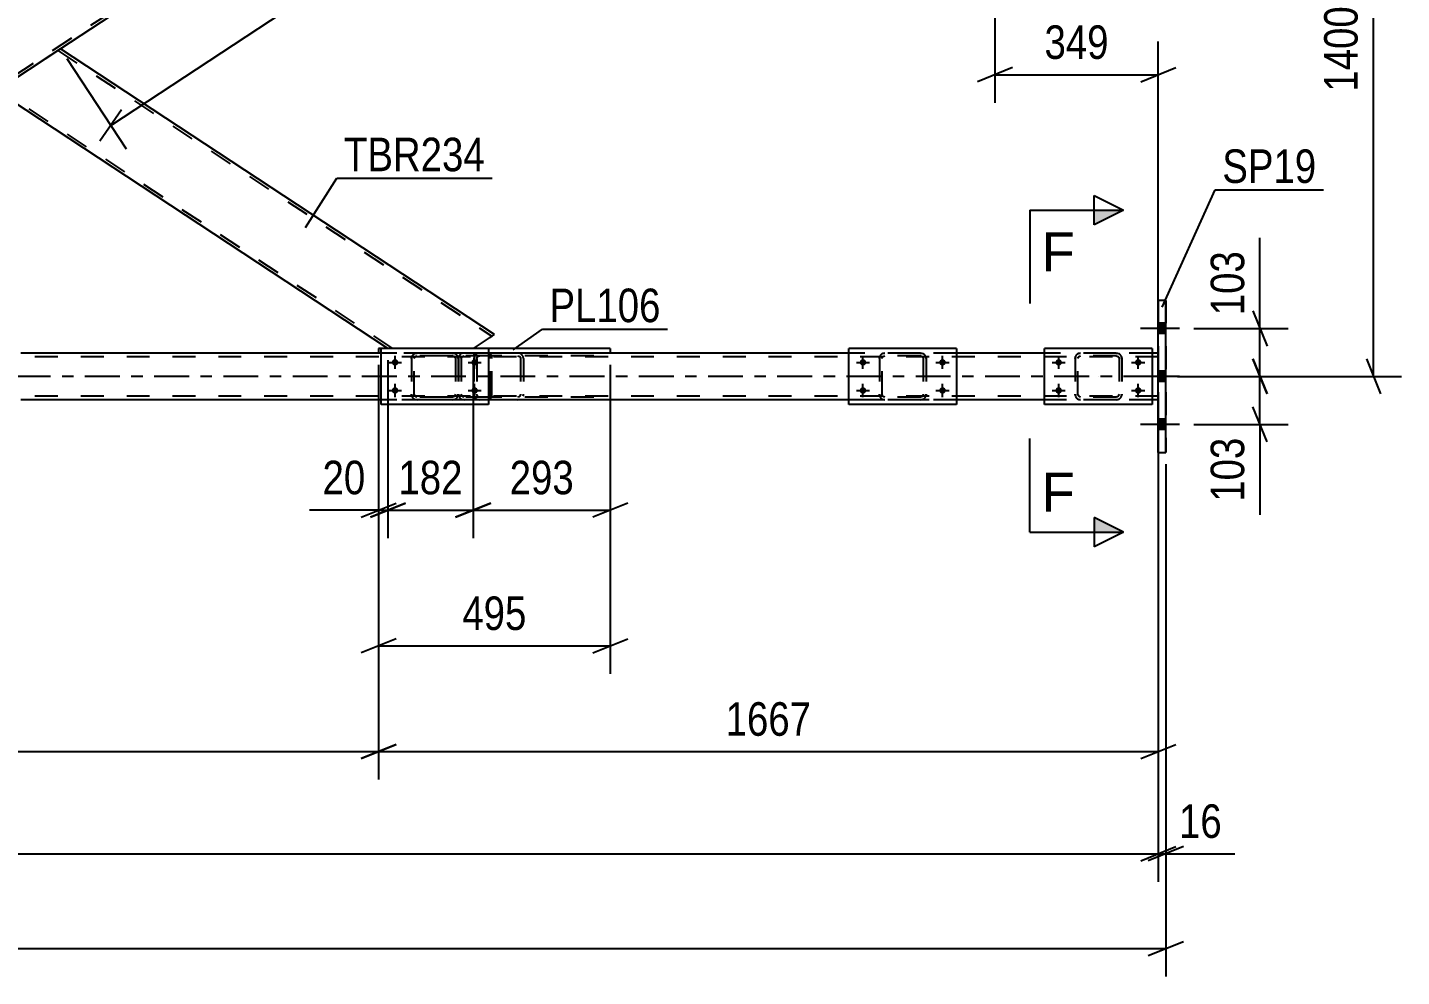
# Model space of a CAD drawing. Header units: millimetres. Extents: x -834 to 355, y -855 to -14.
# Drawn here: x -176.7 to -59.2, y -176.6 to -95.4 of the extents above; entities that cross this region are included whole.
import ezdxf

# ---------------------------------------------------------------- set-up
doc = ezdxf.new("R2010")
doc.units = ezdxf.units.MM
doc.linetypes.add('DXK_LINE_DOT2', pattern=[3.9198, 1.9599, -1.9599])
doc.linetypes.add('DXK_LINE_DOT3', pattern=[5.9187, 2.979, -0.9799, 0.9799, -0.9799])
doc.styles.add('Arial', font='ARIAL.TTF', dxfattribs={"height": 0.2})
doc.styles.add('Arial Narrow', font='ARIALN.TTF', dxfattribs={"height": 0.2})

# ---------------------------------------------------------------- blocks, each defined once
blk = doc.blocks.new('Part-570384938-11861 - 11708')
at = {"color": 2, "linetype": 'Continuous'}
for p, q in [((-97.27, -122.87), (-106.47, -122.87)), ((-106.47, -127.67), (-106.47, -122.87)), ((-97.27, -122.87), (-97.27, -127.67)), ((-97.27, -127.67), (-106.47, -127.67))]:
    blk.add_line(p, q, dxfattribs=at)
blk = doc.blocks.new('Part-570384938-11863 - 11708')
at = {"color": 7, "linetype": 'DXK_LINE_DOT2'}
for p, q in [((-143.58, -123.31), (-143.39, -123.27)), ((-143.39, -123.27), (-143.58, -123.31)), ((-140.35, -123.27), (-143.39, -123.27)), ((-140.35, -123.27), (-140.17, -123.31)), ((-140.17, -123.31), (-140.35, -123.27)), ((-143.87, -123.75), (-143.84, -123.57)), ((-143.84, -123.57), (-143.87, -123.75)), ((-143.87, -123.75), (-143.87, -126.79)), ((-143.63, -123.75), (-143.62, -123.66)), ((-143.63, -126.79), (-143.63, -123.75)), ((-143.62, -123.66), (-143.56, -123.58)), ((-143.56, -123.58), (-143.49, -123.53)), ((-143.49, -123.53), (-143.39, -123.51)), ((-140.35, -123.51), (-143.39, -123.51)), ((-140.35, -123.51), (-140.26, -123.53)), ((-140.26, -123.53), (-140.18, -123.58)), ((-140.18, -123.58), (-140.13, -123.66)), ((-140.13, -123.66), (-140.11, -123.75)), ((-140.11, -123.75), (-140.11, -126.79)), ((-139.91, -123.57), (-139.87, -123.75)), ((-139.87, -123.75), (-139.91, -123.57)), ((-139.87, -123.75), (-139.87, -126.79)), ((-143.84, -126.97), (-143.87, -126.79)), ((-143.87, -126.79), (-143.84, -126.97)), ((-143.62, -126.88), (-143.63, -126.79)), ((-140.11, -126.79), (-140.13, -126.88)), ((-139.87, -126.79), (-139.91, -126.97)), ((-139.91, -126.97), (-139.87, -126.79)), ((-143.56, -126.96), (-143.62, -126.88)), ((-143.39, -127.27), (-143.58, -127.23)), ((-143.58, -127.23), (-143.39, -127.27)), ((-143.49, -127.01), (-143.56, -126.96)), ((-143.39, -127.03), (-143.49, -127.01)), ((-140.35, -127.03), (-143.39, -127.03)), ((-140.35, -127.27), (-143.39, -127.27)), ((-140.26, -127.01), (-140.35, -127.03)), ((-140.17, -127.23), (-140.35, -127.27)), ((-140.35, -127.27), (-140.17, -127.23)), ((-140.18, -126.96), (-140.26, -127.01)), ((-140.13, -126.88), (-140.18, -126.96))]:
    blk.add_line(p, q, dxfattribs=at)
at = {"color": 7, "linetype": 'DXK_LINE_DOT3'}
blk.add_line((-141.87, -125.27), (-141.87, -125.27), dxfattribs=at)
at = {"color": 7, "linetype": 'DXK_LINE_DOT2'}
for centre, start, end in [((-143.39, -123.75), 112.5, 157.5), ((-143.39, -123.75), 112.5, 157.5), ((-140.35, -123.75), 22.5, 67.5), ((-140.35, -123.75), 22.5, 67.5), ((-143.39, -126.79), 202.5, 247.5), ((-143.39, -126.79), 202.5, 247.5), ((-140.35, -126.79), 292.5, 337.5), ((-140.35, -126.79), 292.5, 337.5)]:
    blk.add_arc(centre, 0.48, start, end, dxfattribs=at)
blk = doc.blocks.new('Bolt-570384938-11735 - 11708')
at = {"linetype": 'Continuous'}
for points in [[(-105.27, -123.79, -1), (-105.27, -124.35, -1)], [(-98.47, -123.79, -1), (-98.47, -124.35, -1)], [(-105.27, -126.19, -1), (-105.27, -126.75, -1)], [(-98.47, -126.19, -1), (-98.47, -126.75, -1)]]:
    blk.add_hatch(color=1, dxfattribs=at).paths.add_polyline_path(points)
at = {"color": 1, "linetype": 'Continuous'}
for p, q in [((-105.83, -124.07), (-104.71, -124.07)), ((-105.27, -124.63), (-105.27, -123.51)), ((-99.03, -124.07), (-97.91, -124.07)), ((-98.47, -124.63), (-98.47, -123.51)), ((-105.83, -126.47), (-104.71, -126.47)), ((-105.27, -127.03), (-105.27, -125.91)), ((-99.03, -126.47), (-97.91, -126.47)), ((-98.47, -127.03), (-98.47, -125.91))]:
    blk.add_line(p, q, dxfattribs=at)
blk = doc.blocks.new('Bolt-570384938-11737 - 11708')
at = {"linetype": 'Continuous'}
for points in [[(-145.27, -123.79, -1), (-145.27, -124.35, -1)], [(-138.47, -123.79, -1), (-138.47, -124.35, -1)], [(-145.27, -126.19, -1), (-145.27, -126.75, -1)], [(-138.47, -126.19, -1), (-138.47, -126.75, -1)]]:
    blk.add_hatch(color=1, dxfattribs=at).paths.add_polyline_path(points)
at = {"color": 1, "linetype": 'Continuous'}
for p, q in [((-145.83, -124.07), (-144.71, -124.07)), ((-145.27, -124.63), (-145.27, -123.51)), ((-139.03, -124.07), (-137.91, -124.07)), ((-138.47, -124.63), (-138.47, -123.51)), ((-145.83, -126.47), (-144.71, -126.47)), ((-145.27, -127.03), (-145.27, -125.91)), ((-139.03, -126.47), (-137.91, -126.47)), ((-138.47, -127.03), (-138.47, -125.91))]:
    blk.add_line(p, q, dxfattribs=at)
blk = doc.blocks.new('Part-570384938-11860 - 11708')
at = {"color": 7, "linetype": 'DXK_LINE_DOT2'}
for p, q in [((-103.58, -123.31), (-103.39, -123.27)), ((-103.39, -123.27), (-103.58, -123.31)), ((-100.35, -123.27), (-103.39, -123.27)), ((-100.35, -123.27), (-100.17, -123.31)), ((-100.17, -123.31), (-100.35, -123.27)), ((-103.87, -123.75), (-103.84, -123.57)), ((-103.84, -123.57), (-103.87, -123.75)), ((-103.87, -123.75), (-103.87, -126.79)), ((-103.63, -123.75), (-103.62, -123.66)), ((-103.63, -126.79), (-103.63, -123.75)), ((-103.62, -123.66), (-103.56, -123.58)), ((-103.56, -123.58), (-103.49, -123.53)), ((-103.49, -123.53), (-103.39, -123.51)), ((-100.35, -123.51), (-103.39, -123.51)), ((-100.35, -123.51), (-100.26, -123.53)), ((-100.26, -123.53), (-100.18, -123.58)), ((-100.18, -123.58), (-100.13, -123.66)), ((-100.13, -123.66), (-100.11, -123.75)), ((-100.11, -123.75), (-100.11, -126.79)), ((-99.91, -123.57), (-99.87, -123.75)), ((-99.87, -123.75), (-99.91, -123.57)), ((-99.87, -123.75), (-99.87, -126.79)), ((-103.84, -126.97), (-103.87, -126.79)), ((-103.87, -126.79), (-103.84, -126.97)), ((-103.62, -126.88), (-103.63, -126.79)), ((-100.11, -126.79), (-100.13, -126.88)), ((-99.87, -126.79), (-99.91, -126.97)), ((-99.91, -126.97), (-99.87, -126.79)), ((-103.56, -126.96), (-103.62, -126.88)), ((-103.39, -127.27), (-103.58, -127.23)), ((-103.58, -127.23), (-103.39, -127.27)), ((-103.49, -127.01), (-103.56, -126.96)), ((-103.39, -127.03), (-103.49, -127.01)), ((-100.35, -127.03), (-103.39, -127.03)), ((-100.35, -127.27), (-103.39, -127.27)), ((-100.26, -127.01), (-100.35, -127.03)), ((-100.17, -127.23), (-100.35, -127.27)), ((-100.35, -127.27), (-100.17, -127.23)), ((-100.18, -126.96), (-100.26, -127.01)), ((-100.13, -126.88), (-100.18, -126.96))]:
    blk.add_line(p, q, dxfattribs=at)
at = {"color": 7, "linetype": 'DXK_LINE_DOT3'}
blk.add_line((-101.87, -125.27), (-101.87, -125.27), dxfattribs=at)
at = {"color": 7, "linetype": 'DXK_LINE_DOT2'}
for centre, start, end in [((-103.39, -123.75), 112.5, 157.5), ((-103.39, -123.75), 112.5, 157.5), ((-100.35, -123.75), 22.5, 67.5), ((-100.35, -123.75), 22.5, 67.5), ((-103.39, -126.79), 202.5, 247.5), ((-103.39, -126.79), 202.5, 247.5), ((-100.35, -126.79), 292.5, 337.5), ((-100.35, -126.79), 292.5, 337.5)]:
    blk.add_arc(centre, 0.48, start, end, dxfattribs=at)
blk = doc.blocks.new('Part-570384938-11864 - 11708')
at = {"color": 2, "linetype": 'Continuous'}
for p, q in [((-137.27, -122.87), (-146.47, -122.87)), ((-146.47, -127.67), (-146.47, -122.87)), ((-137.27, -122.87), (-137.27, -127.67)), ((-137.27, -127.67), (-146.47, -127.67))]:
    blk.add_line(p, q, dxfattribs=at)
blk = doc.blocks.new('Part-570384938-11885 - 11708')
at = {"color": 2, "linetype": 'Continuous'}
for p, q in [((-80.02, -131.77), (-80.02, -118.77)), ((-79.38, -118.77), (-80.02, -118.77)), ((-79.38, -131.77), (-79.38, -118.77)), ((-80.02, -131.77), (-79.38, -131.77))]:
    blk.add_line(p, q, dxfattribs=at)
at = {"color": 7, "linetype": 'DXK_LINE_DOT2'}
for p, q in [((-80.02, -118.77), (-80.02, -131.77)), ((-79.38, -118.77), (-79.38, -131.77))]:
    blk.add_line(p, q, dxfattribs=at)
blk = doc.blocks.new('Part-570384938-11950 - 11708')
at = {"color": 7, "linetype": 'DXK_LINE_DOT2'}
for p, q in [((-138.03, -123.27), (-138.23, -123.31)), ((-128.29, -123.27), (-138.03, -123.27)), ((-134.6, -123.31), (-134.79, -123.27)), ((-138.51, -123.61), (-138.54, -123.75)), ((-138.54, -123.75), (-138.54, -126.79)), ((-138.5, -123.57), (-138.51, -123.61)), ((-138.29, -123.75), (-138.27, -123.66)), ((-138.29, -123.75), (-138.29, -126.79)), ((-138.27, -123.66), (-138.21, -123.58)), ((-138.21, -123.58), (-138.13, -123.53)), ((-138.13, -123.53), (-138.03, -123.51)), ((-128.29, -123.51), (-138.03, -123.51)), ((-134.79, -123.51), (-134.7, -123.53)), ((-134.7, -123.53), (-134.61, -123.58)), ((-134.61, -123.58), (-134.56, -123.66)), ((-134.56, -123.66), (-134.54, -123.75)), ((-134.54, -123.75), (-134.54, -126.79)), ((-134.31, -123.61), (-134.32, -123.57)), ((-134.28, -123.75), (-134.31, -123.61)), ((-134.28, -123.75), (-134.28, -126.79)), ((-138.54, -126.79), (-138.53, -126.86)), ((-138.53, -126.86), (-138.5, -126.97)), ((-138.27, -126.88), (-138.29, -126.79)), ((-134.54, -126.79), (-134.56, -126.88)), ((-134.32, -126.97), (-134.3, -126.86)), ((-134.3, -126.86), (-134.28, -126.79)), ((-138.21, -126.96), (-138.27, -126.88)), ((-138.23, -127.23), (-138.03, -127.27)), ((-138.13, -127.01), (-138.21, -126.96)), ((-138.03, -127.03), (-138.13, -127.01)), ((-128.29, -127.03), (-138.03, -127.03)), ((-128.29, -127.27), (-138.03, -127.27)), ((-134.7, -127.01), (-134.79, -127.03)), ((-134.79, -127.27), (-134.6, -127.23)), ((-134.61, -126.96), (-134.7, -127.01)), ((-134.56, -126.88), (-134.61, -126.96))]:
    blk.add_line(p, q, dxfattribs=at)
for centre, start, end in [((-138.05, -123.77), 110.7583, 155.68), ((-134.78, -123.77), 24.32, 69.2417), ((-138.05, -126.77), 204.32, 249.2417)]:
    blk.add_arc(centre, 0.496, start, end, dxfattribs=at)
blk = doc.blocks.new('Part-570384938-12098 - 11708')
at = {"color": 2, "linetype": 'Continuous'}
for p, q in [((-146.68, -122.87), (-146.68, -123.27)), ((-146.47, -122.87), (-146.68, -122.87)), ((-146.47, -123.27), (-146.68, -123.27)), ((-126.87, -122.87), (-137.27, -122.87)), ((-126.87, -123.27), (-137.27, -123.27)), ((-126.87, -122.87), (-126.87, -123.27))]:
    blk.add_line(p, q, dxfattribs=at)
at = {"color": 7, "linetype": 'DXK_LINE_DOT2'}
for p, q in [((-137.27, -122.87), (-146.47, -122.87)), ((-137.27, -123.27), (-146.47, -123.27))]:
    blk.add_line(p, q, dxfattribs=at)
blk = doc.blocks.new('Part-570384938-12112 - 11708')
at = {"color": 2, "linetype": 'Continuous'}
for p, q in [((-146.68, -123.27), (-177.27, -123.27)), ((-106.47, -123.27), (-126.87, -123.27)), ((-89.74, -123.27), (-97.27, -123.27)), ((-80.02, -123.27), (-80.54, -123.27)), ((-146.47, -127.27), (-177.27, -127.27)), ((-106.47, -127.27), (-137.27, -127.27)), ((-89.74, -127.27), (-97.27, -127.27)), ((-80.02, -127.27), (-80.54, -127.27))]:
    blk.add_line(p, q, dxfattribs=at)
at = {"color": 7, "linetype": 'DXK_LINE_DOT2'}
for p, q in [((-126.87, -123.27), (-146.68, -123.27)), ((-97.27, -123.27), (-106.47, -123.27)), ((-80.54, -123.27), (-89.74, -123.27)), ((-80.02, -123.27), (-80.02, -127.27)), ((-80.02, -123.59), (-754.47, -123.59)), ((-80.02, -126.95), (-754.47, -126.95)), ((-80.02, -127.27), (-746.47, -127.27)), ((-137.27, -127.27), (-146.47, -127.27)), ((-97.27, -127.27), (-106.47, -127.27)), ((-80.54, -127.27), (-89.74, -127.27))]:
    blk.add_line(p, q, dxfattribs=at)
at = {"color": 7, "linetype": 'DXK_LINE_DOT3'}
blk.add_line((-80.02, -125.27), (-754.47, -125.27), dxfattribs=at)
blk = doc.blocks.new('Bolt-570384938-12174 - 11708')
at = {"linetype": 'Continuous'}
for points in [[(-80.02, -120.73), (-80.02, -121.61), (-79.38, -121.61), (-79.38, -120.73)], [(-80.02, -120.73), (-80.02, -121.61), (-79.38, -121.61), (-79.38, -120.73)], [(-80.02, -120.73), (-80.02, -121.61), (-79.38, -121.61), (-79.38, -120.73)], [(-80.02, -124.83), (-80.02, -125.71), (-79.38, -125.71), (-79.38, -124.83)], [(-80.02, -124.83), (-80.02, -125.71), (-79.38, -125.71), (-79.38, -124.83)], [(-80.02, -128.93), (-80.02, -129.81), (-79.38, -129.81), (-79.38, -128.93)], [(-80.02, -128.93), (-80.02, -129.81), (-79.38, -129.81), (-79.38, -128.93)], [(-80.02, -128.93), (-80.02, -129.81), (-79.38, -129.81), (-79.38, -128.93)]]:
    blk.add_hatch(color=1, dxfattribs=at).paths.add_polyline_path(points)
at = {"color": 1, "linetype": 'Continuous'}
for p, q in [((-79.38, -120.73), (-80.02, -120.73)), ((-79.38, -120.73), (-80.02, -120.73)), ((-79.38, -120.73), (-80.02, -120.73)), ((-78.22, -121.17), (-81.54, -121.17)), ((-78.22, -121.17), (-81.54, -121.17)), ((-78.22, -121.17), (-81.54, -121.17)), ((-79.38, -121.61), (-80.02, -121.61)), ((-79.38, -121.61), (-80.02, -121.61)), ((-79.38, -121.61), (-80.02, -121.61)), ((-78.22, -125.27), (-81.54, -125.27)), ((-78.22, -125.27), (-81.54, -125.27)), ((-79.38, -124.83), (-80.02, -124.83)), ((-79.38, -124.83), (-80.02, -124.83)), ((-79.38, -125.71), (-80.02, -125.71)), ((-79.38, -125.71), (-80.02, -125.71)), ((-79.38, -128.93), (-80.02, -128.93)), ((-79.38, -128.93), (-80.02, -128.93)), ((-79.38, -128.93), (-80.02, -128.93)), ((-78.22, -129.37), (-81.54, -129.37)), ((-78.22, -129.37), (-81.54, -129.37)), ((-78.22, -129.37), (-81.54, -129.37)), ((-79.38, -129.81), (-80.02, -129.81)), ((-79.38, -129.81), (-80.02, -129.81)), ((-79.38, -129.81), (-80.02, -129.81))]:
    blk.add_line(p, q, dxfattribs=at)
blk = doc.blocks.new('Part-570384938-12193 - 11708')
at = {"color": 7, "linetype": 'DXK_LINE_DOT2'}
for p, q in [((-146.97, -72.67), (-223.28, -122.87)), ((-136.92, -72.67), (-213.24, -122.87)), ((-136.49, -72.67), (-147.4, -72.67)), ((-179.34, -93.68), (-184.8, -97.27)), ((-173.88, -97.27), (-179.34, -100.86)), ((-221.91, -121.68), (-223.72, -122.87)), ((-212.8, -122.87), (-223.72, -122.87))]:
    blk.add_line(p, q, dxfattribs=at)
at = {"color": 2, "linetype": 'Continuous'}
for p, q in [((-147.4, -72.67), (-179.34, -93.68)), ((-136.49, -72.67), (-173.88, -97.27)), ((-184.8, -97.27), (-221.91, -121.68)), ((-179.34, -100.86), (-212.8, -122.87))]:
    blk.add_line(p, q, dxfattribs=at)
blk = doc.blocks.new('Part-570384938-12208 - 11708')
at = {"color": 2, "linetype": 'Continuous'}
for p, q in [((-173.88, -97.27), (-179.34, -100.86)), ((-136.78, -121.68), (-173.88, -97.27)), ((-145.88, -122.87), (-179.34, -100.86)), ((-136.81, -121.7), (-138.59, -122.87)), ((-136.78, -121.68), (-136.81, -121.7))]:
    blk.add_line(p, q, dxfattribs=at)
at = {"color": 7, "linetype": 'DXK_LINE_DOT2'}
for p, q in [((-174.1, -97.41), (-136.99, -121.82)), ((-179.12, -100.72), (-179.11, -100.71)), ((-145.45, -122.87), (-179.12, -100.72)), ((-136.99, -121.82), (-137.21, -121.97)), ((-136.78, -121.68), (-136.78, -121.68)), ((-138.59, -122.87), (-145.88, -122.87))]:
    blk.add_line(p, q, dxfattribs=at)
blk = doc.blocks.new('Part-570384938-12242 - 11708')
at = {"color": 7, "linetype": 'DXK_LINE_DOT2'}
for p, q in [((-137.26, -123.27), (-144.93, -123.27)), ((-139.36, -123.27), (-139.55, -123.31)), ((-138.54, -123.27), (-138.54, -123.51)), ((-137.16, -123.31), (-137.26, -123.27)), ((-137.07, -123.41), (-137.16, -123.31)), ((-137.26, -123.51), (-144.93, -123.51)), ((-139.83, -123.61), (-139.86, -123.75)), ((-139.86, -123.75), (-139.86, -126.79)), ((-139.82, -123.57), (-139.83, -123.61)), ((-139.61, -123.75), (-139.59, -123.66)), ((-139.61, -123.75), (-139.61, -126.79)), ((-139.59, -123.66), (-139.53, -123.58)), ((-139.53, -123.58), (-139.45, -123.53)), ((-139.45, -123.53), (-139.36, -123.51)), ((-137.26, -123.51), (-137.21, -123.53)), ((-137.21, -123.53), (-137.17, -123.58)), ((-137.17, -123.58), (-137.14, -123.66)), ((-137.14, -123.66), (-137.13, -123.75)), ((-137.13, -126.79), (-137.13, -123.75)), ((-137.01, -123.57), (-137.07, -123.41)), ((-136.99, -123.75), (-137.01, -123.57)), ((-136.99, -126.79), (-136.99, -123.75)), ((-139.86, -126.79), (-139.84, -126.86)), ((-139.84, -126.86), (-139.82, -126.97)), ((-139.59, -126.88), (-139.61, -126.79)), ((-137.13, -126.79), (-137.14, -126.88)), ((-137.01, -126.97), (-136.99, -126.79)), ((-137.26, -127.03), (-144.93, -127.03)), ((-137.26, -127.27), (-144.93, -127.27)), ((-139.53, -126.96), (-139.59, -126.88)), ((-139.55, -127.23), (-139.36, -127.27)), ((-139.45, -127.01), (-139.53, -126.96)), ((-139.36, -127.03), (-139.45, -127.01)), ((-138.54, -127.27), (-138.54, -127.03)), ((-137.21, -127.01), (-137.26, -127.03)), ((-137.26, -127.27), (-137.16, -127.23)), ((-137.17, -126.96), (-137.21, -127.01)), ((-137.14, -126.88), (-137.17, -126.96)), ((-137.16, -127.23), (-137.07, -127.13)), ((-137.07, -127.13), (-137.01, -126.97))]:
    blk.add_line(p, q, dxfattribs=at)
for centre, start, end in [((-139.37, -123.76), 111.1941, 156.1506), ((-139.37, -126.77), 203.8494, 248.8059)]:
    blk.add_arc(centre, 0.492, start, end, dxfattribs=at)
blk = doc.blocks.new('Part-570384938-12281 - 11708')
at = {"color": 7, "linetype": 'DXK_LINE_DOT2'}
for p, q in [((-86.84, -123.31), (-86.66, -123.27)), ((-86.66, -123.27), (-86.84, -123.31)), ((-83.62, -123.27), (-86.66, -123.27)), ((-83.62, -123.27), (-83.44, -123.31)), ((-83.44, -123.31), (-83.62, -123.27)), ((-87.14, -123.75), (-87.1, -123.57)), ((-87.1, -123.57), (-87.14, -123.75)), ((-87.14, -123.75), (-87.14, -126.79)), ((-86.9, -123.75), (-86.88, -123.66)), ((-86.9, -126.79), (-86.9, -123.75)), ((-86.88, -123.66), (-86.83, -123.58)), ((-86.83, -123.58), (-86.75, -123.53)), ((-86.75, -123.53), (-86.66, -123.51)), ((-83.62, -123.51), (-86.66, -123.51)), ((-83.62, -123.51), (-83.53, -123.53)), ((-83.53, -123.53), (-83.45, -123.58)), ((-83.45, -123.58), (-83.4, -123.66)), ((-83.4, -123.66), (-83.38, -123.75)), ((-83.38, -123.75), (-83.38, -126.79)), ((-83.18, -123.57), (-83.14, -123.75)), ((-83.14, -123.75), (-83.18, -123.57)), ((-83.14, -123.75), (-83.14, -126.79)), ((-87.1, -126.97), (-87.14, -126.79)), ((-87.14, -126.79), (-87.1, -126.97)), ((-86.88, -126.88), (-86.9, -126.79)), ((-83.38, -126.79), (-83.4, -126.88)), ((-83.14, -126.79), (-83.18, -126.97)), ((-83.18, -126.97), (-83.14, -126.79)), ((-86.83, -126.96), (-86.88, -126.88)), ((-86.66, -127.27), (-86.84, -127.23)), ((-86.84, -127.23), (-86.66, -127.27)), ((-86.75, -127.01), (-86.83, -126.96)), ((-86.66, -127.03), (-86.75, -127.01)), ((-83.62, -127.03), (-86.66, -127.03)), ((-83.62, -127.27), (-86.66, -127.27)), ((-83.53, -127.01), (-83.62, -127.03)), ((-83.44, -127.23), (-83.62, -127.27)), ((-83.62, -127.27), (-83.44, -127.23)), ((-83.45, -126.96), (-83.53, -127.01)), ((-83.4, -126.88), (-83.45, -126.96))]:
    blk.add_line(p, q, dxfattribs=at)
at = {"color": 7, "linetype": 'DXK_LINE_DOT3'}
blk.add_line((-85.14, -125.27), (-85.14, -125.27), dxfattribs=at)
at = {"color": 7, "linetype": 'DXK_LINE_DOT2'}
for centre, start, end in [((-86.66, -123.75), 112.5, 157.5), ((-86.66, -123.75), 112.5, 157.5), ((-83.62, -123.75), 22.5, 67.5), ((-83.62, -123.75), 22.5, 67.5), ((-86.66, -126.79), 202.5, 247.5), ((-86.66, -126.79), 202.5, 247.5), ((-83.62, -126.79), 292.5, 337.5), ((-83.62, -126.79), 292.5, 337.5)]:
    blk.add_arc(centre, 0.48, start, end, dxfattribs=at)
blk = doc.blocks.new('Part-570384938-12282 - 11708')
at = {"color": 2, "linetype": 'Continuous'}
for p, q in [((-80.54, -122.87), (-89.74, -122.87)), ((-89.74, -127.67), (-89.74, -122.87)), ((-80.54, -122.87), (-80.54, -127.67)), ((-80.54, -127.67), (-89.74, -127.67))]:
    blk.add_line(p, q, dxfattribs=at)
blk = doc.blocks.new('Bolt-570384938-12283 - 11708')
at = {"linetype": 'Continuous'}
for points in [[(-88.54, -123.79, -1), (-88.54, -124.35, -1)], [(-81.74, -123.79, -1), (-81.74, -124.35, -1)], [(-88.54, -126.19, -1), (-88.54, -126.75, -1)], [(-81.74, -126.19, -1), (-81.74, -126.75, -1)]]:
    blk.add_hatch(color=1, dxfattribs=at).paths.add_polyline_path(points)
at = {"color": 1, "linetype": 'Continuous'}
for p, q in [((-89.1, -124.07), (-87.98, -124.07)), ((-88.54, -124.63), (-88.54, -123.51)), ((-82.3, -124.07), (-81.18, -124.07)), ((-81.74, -124.63), (-81.74, -123.51)), ((-89.1, -126.47), (-87.98, -126.47)), ((-88.54, -127.03), (-88.54, -125.91)), ((-82.3, -126.47), (-81.18, -126.47)), ((-81.74, -127.03), (-81.74, -125.91))]:
    blk.add_line(p, q, dxfattribs=at)
blk = doc.blocks.new('StraightDimension-570384938-12586 - 11708')
at = {"color": 7, "linetype": 'Continuous'}
for p, q in [((-80.02, -132.77), (-80.02, -168.46)), ((-81.52, -166.66), (-78.52, -165.46)), ((-793.9, -166.06), (-80.02, -166.06))]:
    blk.add_line(p, q, dxfattribs=at)
blk = doc.blocks.new('StraightDimension-570384938-12935 - 11708')
at = {"color": 7, "linetype": 'Continuous'}
for p, q in [((-71.93, -123.77), (-70.73, -126.77)), ((-78.38, -125.27), (-68.93, -125.27)), ((-71.33, -129.37), (-71.33, -125.27)), ((-70.73, -130.87), (-71.93, -127.87)), ((-76.98, -129.37), (-68.93, -129.37)), ((-71.33, -129.37), (-71.33, -137.1)), ((-71.33, -129.37), (-71.33, -137.1))]:
    blk.add_line(p, q, dxfattribs=at)
at = {"color": 0}
blk.add_wipeout([(-72.08, -129.89), (-76.28, -129.89), (-76.28, -136.58), (-72.08, -136.58)], dxfattribs=at)
at = {"color": 3, "style": 'Arial Narrow'}
blk.add_text('103', height=2.863, rotation=90.0002, dxfattribs=at).set_placement((-72.68, -135.98))
blk = doc.blocks.new('StraightDimension-570384938-12329 - 11708')
at = {"color": 7, "linetype": 'Continuous'}
for p, q in [((-135.94, -73.51), (-130.86, -81.23)), ((-133.1, -80.55), (-131.25, -77.89)), ((-169.58, -103.82), (-132.18, -79.22)), ((-173.33, -98.11), (-168.26, -105.82)), ((-168.65, -102.49), (-170.5, -105.15))]:
    blk.add_line(p, q, dxfattribs=at)
at = {"color": 0}
blk.add_wipeout([(-147.73, -88.55), (-150.04, -85.05), (-157.15, -89.72), (-154.84, -93.23)], dxfattribs=at)
at = {"color": 3, "style": 'Arial Narrow'}
blk.add_text('1119', height=2.863, rotation=33.3347, dxfattribs=at).set_placement((-154.67, -92.4))
blk = doc.blocks.new('StraightDimension-570384938-34685 - 11708')
at = {"color": 7, "linetype": 'Continuous'}
for p, q in [((-145.88, -123.87), (-145.88, -139.09)), ((-138.59, -123.87), (-138.59, -139.09)), ((-147.38, -137.29), (-144.38, -136.09)), ((-137.09, -136.09), (-140.09, -137.29)), ((-145.88, -136.69), (-138.59, -136.69))]:
    blk.add_line(p, q, dxfattribs=at)
at = {"color": 0}
blk.add_wipeout([(-138.89, -135.94), (-138.89, -131.74), (-145.58, -131.74), (-145.58, -135.94)], dxfattribs=at)
at = {"color": 3, "style": 'Arial Narrow'}
blk.add_text('182', height=2.863, dxfattribs=at).set_placement((-144.98, -135.34))
blk = doc.blocks.new('StraightDimension-570384938-34684 - 11708')
at = {"color": 7, "linetype": 'Continuous'}
for p, q in [((-138.59, -123.87), (-138.59, -139.09)), ((-126.87, -124.27), (-126.87, -139.09)), ((-140.09, -137.29), (-137.09, -136.09)), ((-125.37, -136.09), (-128.37, -137.29)), ((-138.59, -136.69), (-126.87, -136.69))]:
    blk.add_line(p, q, dxfattribs=at)
at = {"color": 0}
blk.add_wipeout([(-129.38, -135.94), (-129.38, -131.74), (-136.07, -131.74), (-136.07, -135.94)], dxfattribs=at)
at = {"color": 3, "style": 'Arial Narrow'}
blk.add_text('293', height=2.863, dxfattribs=at).set_placement((-135.47, -135.34))
blk = doc.blocks.new('StraightDimension-570384938-12671 - 11708')
at = {"color": 7, "linetype": 'Continuous'}
for p, q in [((-146.68, -124.27), (-146.68, -159.73)), ((-80.02, -128.27), (-80.02, -159.73)), ((-145.18, -156.73), (-148.18, -157.93)), ((-146.68, -157.33), (-80.02, -157.33)), ((-81.52, -157.93), (-78.52, -156.73))]:
    blk.add_line(p, q, dxfattribs=at)
at = {"color": 0}
blk.add_wipeout([(-109.09, -156.58), (-109.09, -152.38), (-117.61, -152.38), (-117.61, -156.58)], dxfattribs=at)
at = {"color": 3, "style": 'Arial Narrow'}
blk.add_text('1667', height=2.863, dxfattribs=at).set_placement((-117.01, -155.98))
blk = doc.blocks.new('StraightDimension-570384938-12491 - 11708')
at = {"color": 7, "linetype": 'Continuous'}
for p, q in [((-93.99, -73.27), (-93.99, -101.88)), ((-80.02, -122.27), (-80.02, -96.63)), ((-92.49, -98.88), (-95.49, -100.08)), ((-93.99, -99.48), (-80.02, -99.48)), ((-81.52, -100.08), (-78.52, -98.88))]:
    blk.add_line(p, q, dxfattribs=at)
at = {"color": 0}
blk.add_wipeout([(-83.66, -98.73), (-83.66, -94.53), (-90.35, -94.53), (-90.35, -98.73)], dxfattribs=at)
at = {"color": 3, "style": 'Arial Narrow'}
blk.add_text('349', height=2.863, dxfattribs=at).set_placement((-89.75, -98.13))
blk = doc.blocks.new('StraightDimension-570384938-12596 - 11708')
at = {"color": 7, "linetype": 'Continuous'}
for p, q in [((-80.02, -132.77), (-80.02, -168.46)), ((-79.38, -132.77), (-79.38, -168.46)), ((-81.52, -166.66), (-78.52, -165.46)), ((-77.88, -165.46), (-80.88, -166.66)), ((-80.02, -166.06), (-79.38, -166.06)), ((-79.38, -166.06), (-73.47, -166.06)), ((-79.38, -166.06), (-73.47, -166.06))]:
    blk.add_line(p, q, dxfattribs=at)
at = {"color": 0}
blk.add_wipeout([(-73.99, -165.31), (-73.99, -161.11), (-78.85, -161.11), (-78.85, -165.31)], dxfattribs=at)
at = {"color": 3, "style": 'Arial Narrow'}
blk.add_text('16', height=2.863, dxfattribs=at).set_placement((-78.25, -164.71))
blk = doc.blocks.new('StraightDimension-570384938-12655 - 11708')
at = {"color": 7, "linetype": 'Continuous'}
for p, q in [((-61.03, -70.77), (-62.23, -67.77)), ((-92.19, -69.27), (-59.23, -69.27)), ((-61.63, -125.27), (-61.63, -69.27)), ((-62.23, -123.77), (-61.03, -126.77)), ((-78.38, -125.27), (-59.23, -125.27))]:
    blk.add_line(p, q, dxfattribs=at)
at = {"color": 0}
blk.add_wipeout([(-62.38, -93.01), (-66.58, -93.01), (-66.58, -101.53), (-62.38, -101.53)], dxfattribs=at)
at = {"color": 3, "style": 'Arial Narrow'}
blk.add_text('1400', height=2.863, rotation=90.0002, dxfattribs=at).set_placement((-62.98, -100.93))
blk = doc.blocks.new('StraightDimension-570384938-12660 - 11708')
at = {"color": 7, "linetype": 'Continuous'}
for p, q in [((-79.38, -132.77), (-79.38, -176.56)), ((-80.88, -174.76), (-77.88, -173.56)), ((-794.54, -174.16), (-79.38, -174.16))]:
    blk.add_line(p, q, dxfattribs=at)
blk = doc.blocks.new('StraightDimension-570384938-12679 - 11708')
at = {"color": 7, "linetype": 'Continuous'}
for p, q in [((-146.68, -124.27), (-146.68, -159.73)), ((-316.95, -157.33), (-146.68, -157.33)), ((-148.18, -157.93), (-145.18, -156.73))]:
    blk.add_line(p, q, dxfattribs=at)
blk = doc.blocks.new('StraightDimension-570384938-12927 - 11708')
at = {"color": 7, "linetype": 'Continuous'}
for p, q in [((-71.33, -121.17), (-71.33, -113.43)), ((-71.33, -121.17), (-71.33, -113.43)), ((-71.93, -119.67), (-70.73, -122.67)), ((-76.98, -121.17), (-68.93, -121.17)), ((-71.33, -125.27), (-71.33, -121.17)), ((-70.73, -126.77), (-71.93, -123.77)), ((-78.38, -125.27), (-68.93, -125.27))]:
    blk.add_line(p, q, dxfattribs=at)
at = {"color": 0}
blk.add_wipeout([(-72.08, -113.96), (-76.28, -113.96), (-76.28, -120.64), (-72.08, -120.64)], dxfattribs=at)
at = {"color": 3, "style": 'Arial Narrow'}
blk.add_text('103', height=2.863, rotation=90.0002, dxfattribs=at).set_placement((-72.68, -120.04))
blk = doc.blocks.new('StraightDimension-570384938-34686 - 11708')
at = {"color": 7, "linetype": 'Continuous'}
for p, q in [((-146.68, -124.27), (-146.68, -139.09)), ((-145.88, -123.87), (-145.88, -139.09)), ((-148.18, -137.29), (-145.18, -136.09)), ((-144.38, -136.09), (-147.38, -137.29)), ((-146.68, -136.69), (-152.59, -136.69)), ((-146.68, -136.69), (-152.59, -136.69)), ((-146.68, -136.69), (-145.88, -136.69))]:
    blk.add_line(p, q, dxfattribs=at)
at = {"color": 0}
blk.add_wipeout([(-147.21, -135.94), (-147.21, -131.74), (-152.07, -131.74), (-152.07, -135.94)], dxfattribs=at)
at = {"color": 3, "style": 'Arial Narrow'}
blk.add_text('20', height=2.863, dxfattribs=at).set_placement((-151.47, -135.34))
blk = doc.blocks.new('StraightDimension-570384938-34673 - 11708')
at = {"color": 7, "linetype": 'Continuous'}
for p, q in [((-146.68, -124.27), (-146.68, -150.69)), ((-126.87, -124.27), (-126.87, -150.69)), ((-145.18, -147.69), (-148.18, -148.89)), ((-128.37, -148.89), (-125.37, -147.69)), ((-146.68, -148.29), (-126.87, -148.29))]:
    blk.add_line(p, q, dxfattribs=at)
at = {"color": 0}
blk.add_wipeout([(-133.43, -147.54), (-133.43, -143.34), (-140.12, -143.34), (-140.12, -147.54)], dxfattribs=at)
at = {"color": 3, "style": 'Arial Narrow'}
blk.add_text('495', height=2.863, dxfattribs=at).set_placement((-139.52, -146.94))
blk = doc.blocks.new('Mark-570384938-11881 - 11708')
at = {"color": 30, "linetype": 'Continuous'}
for p, q in [((-79.69, -119.35), (-75.15, -109.33)), ((-75.15, -109.33), (-65.91, -109.33))]:
    blk.add_line(p, q, dxfattribs=at)
at = {"color": 0}
blk.add_wipeout([(-66.51, -108.73), (-66.51, -105.73), (-74.55, -105.73), (-74.55, -108.73)], dxfattribs=at)
blk.add_wipeout([(-66.51, -108.73), (-66.51, -105.73), (-74.55, -105.73), (-74.55, -108.73)], dxfattribs=at)
at = {"color": 3, "style": 'Arial Narrow'}
blk.add_text('SP19', height=2.863, dxfattribs=at).set_placement((-74.55, -108.73))
blk = doc.blocks.new('Mark-570384938-35145 - 11708')
at = {"color": 30, "linetype": 'Continuous'}
for p, q in [((-135.18, -123.01), (-132.67, -121.23)), ((-132.67, -121.23), (-121.97, -121.23))]:
    blk.add_line(p, q, dxfattribs=at)
at = {"color": 0}
blk.add_wipeout([(-122.57, -120.63), (-122.57, -117.63), (-132.07, -117.63), (-132.07, -120.63)], dxfattribs=at)
blk.add_wipeout([(-122.57, -120.63), (-122.57, -117.63), (-132.07, -117.63), (-132.07, -120.63)], dxfattribs=at)
at = {"color": 3, "style": 'Arial Narrow'}
blk.add_text('PL106', height=2.863, dxfattribs=at).set_placement((-132.07, -120.63))
blk = doc.blocks.new('Mark-570384938-12204 - 11708')
at = {"color": 30, "linetype": 'Continuous'}
for p, q in [((-152.92, -112.55), (-150.24, -108.33)), ((-150.24, -108.33), (-136.98, -108.33))]:
    blk.add_line(p, q, dxfattribs=at)
at = {"color": 0}
blk.add_wipeout([(-137.58, -107.73), (-137.58, -104.73), (-149.64, -104.73), (-149.64, -107.73)], dxfattribs=at)
blk.add_wipeout([(-137.58, -107.73), (-137.58, -104.73), (-149.64, -104.73), (-149.64, -107.73)], dxfattribs=at)
at = {"color": 3, "style": 'Arial Narrow'}
blk.add_text('TBR234', height=2.863, dxfattribs=at).set_placement((-149.64, -107.73))
blk = doc.blocks.new('SectionMark-570384938-13619 - 11708')
at = {"linetype": 'Continuous'}
for points in [[(-85.5, -112.3), (-85.5, -111.05), (-83, -111.05)], [(-85.5, -138.58), (-85.5, -137.33), (-83, -138.58)]]:
    blk.add_hatch(color=6, dxfattribs=at).paths.add_polyline_path(points)
at = {"color": 6, "linetype": 'Continuous'}
for p, q in [((-85.5, -112.3), (-85.5, -109.8)), ((-85.5, -109.8), (-83, -111.05)), ((-91, -111.05), (-91, -119.05)), ((-91, -111.05), (-83, -111.05)), ((-83, -111.05), (-85.5, -112.3)), ((-91, -138.58), (-91, -130.58)), ((-83, -138.58), (-85.5, -137.33)), ((-85.5, -137.33), (-85.5, -139.83)), ((-91, -138.58), (-83, -138.58)), ((-83, -138.58), (-85.5, -139.83))]:
    blk.add_line(p, q, dxfattribs=at)
at = {"color": 0, "linetype": 'Continuous'}
for points in [[(-87.15, -116.3), (-87.15, -112.8), (-90, -112.8), (-90, -116.3)], [(-87.15, -136.83), (-87.15, -133.33), (-90, -133.33), (-90, -136.83)]]:
    blk.add_wipeout(points, dxfattribs=at)
at = {"color": 3, "linetype": 'Continuous', "style": 'Arial'}
for p in [(-90, -116.3), (-90, -136.83)]:
    blk.add_text('F', height=3.34, dxfattribs=at).set_placement(p)

msp = doc.modelspace()

# ---------------------------------------------------------------- block references
for name in ['Part-570384938-12193 - 11708', 'Part-570384938-12208 - 11708', 'Part-570384938-11885 - 11708', 'Bolt-570384938-12174 - 11708', 'Part-570384938-12112 - 11708', 'Part-570384938-12098 - 11708', 'Part-570384938-11864 - 11708', 'Part-570384938-12242 - 11708', 'Part-570384938-11863 - 11708', 'Part-570384938-11950 - 11708', 'Part-570384938-11861 - 11708', 'Part-570384938-11860 - 11708', 'Part-570384938-12282 - 11708', 'Part-570384938-12281 - 11708', 'Bolt-570384938-11737 - 11708', 'Bolt-570384938-11735 - 11708', 'Bolt-570384938-12283 - 11708', 'StraightDimension-570384938-12586 - 11708']:
    msp.add_blockref(name, (0, 0))

# ---------------------------------------------------------------- next in the draw order: block references
for name in ['StraightDimension-570384938-12329 - 11708', 'StraightDimension-570384938-12491 - 11708', 'Mark-570384938-35145 - 11708', 'StraightDimension-570384938-34685 - 11708', 'StraightDimension-570384938-12935 - 11708']:
    msp.add_blockref(name, (0, 0))

# ---------------------------------------------------------------- next in the draw order: block references
for name in ['Mark-570384938-12204 - 11708', 'StraightDimension-570384938-34684 - 11708']:
    msp.add_blockref(name, (0, 0))

# ---------------------------------------------------------------- next in the draw order: block references
msp.add_blockref('StraightDimension-570384938-12671 - 11708', (0, 0))

# ---------------------------------------------------------------- next in the draw order: block references
for name in ['StraightDimension-570384938-12655 - 11708', 'StraightDimension-570384938-12596 - 11708']:
    msp.add_blockref(name, (0, 0))

# ---------------------------------------------------------------- next in the draw order: block references
for name in ['StraightDimension-570384938-12927 - 11708', 'StraightDimension-570384938-12660 - 11708']:
    msp.add_blockref(name, (0, 0))

# ---------------------------------------------------------------- next in the draw order: block references
for name in ['Mark-570384938-11881 - 11708', 'SectionMark-570384938-13619 - 11708', 'StraightDimension-570384938-12679 - 11708']:
    msp.add_blockref(name, (0, 0))

# ---------------------------------------------------------------- next in the draw order: block references
msp.add_blockref('StraightDimension-570384938-34686 - 11708', (0, 0))

# ---------------------------------------------------------------- next in the draw order: block references
msp.add_blockref('StraightDimension-570384938-34673 - 11708', (0, 0))

doc.saveas('drawing.dxf')
